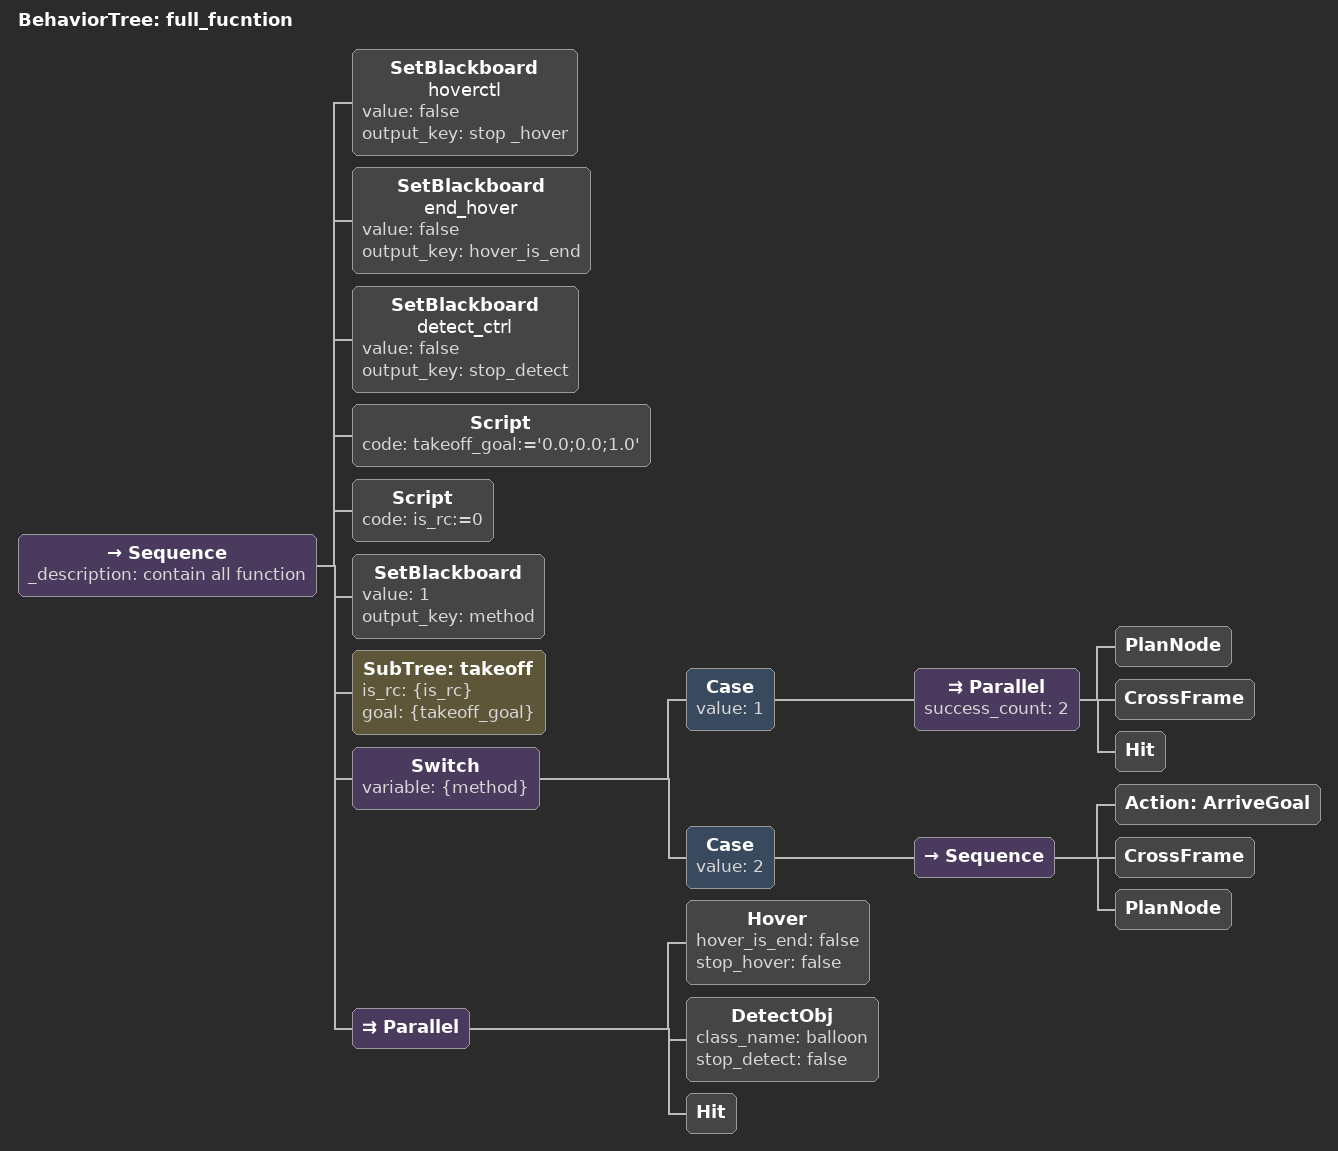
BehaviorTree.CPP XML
<?xml version="1.0" encoding="UTF-8"?>
<root BTCPP_format="4" main_tree_to_execute="match_tree">
  <include path="takeoff.xml"/>
  <include path="land.xml" />

  <BehaviorTree ID="full_fucntion">
    <Sequence _description="contain all function">
     <SetBlackboard name="hoverctl" value="false" output_key="stop  _hover" /> <!-- 先设置悬停 -->
     <SetBlackboard name="end_hover" value="false" output_key="hover_is_end" /> <!-- 结束悬停节点参数 -->
     <SetBlackboard name="detect_ctrl" value="false" output_key="stop_detect" /> <!-- 结束悬停节点参数 -->
    <Script code=" takeoff_goal:='0.0;0.0;1.0' "/>  <!--先飞机起飞 -->
    <Script code=" is_rc:=0 "/>  <!--先飞机起飞 -->

    <SetBlackboard value="1" output_key="method" />
    <!-- 控制飞机起飞-->
    <SubTree ID="takeoff" is_rc="{is_rc}" goal="{takeoff_goal}"/>
    <!-- 根据 config_param 选择行为 -->
      <Switch variable="{method}">
         <!-- 这里有两种方案 1: 使用路径规划直接给到目标，中途可以插入伺服控制； 2：使用控制插入定点飞行方法，伺服插入，不管那种方法都可以使用行为组合的方式完成 -->
        <Case value="1">
          <!-- 如果 是第一种方案 生成一条从起飞后到打击目标前的完整的轨迹 -->
            <Parallel success_count = "2">
              <!-- 视觉伺服控制穿框和估计规划同时使用 -->
                <PlanNode />
                <CrossFrame />
                <Hit /> <!--如果飞行的过程中发现了气球是非攻击，待定，考虑比赛规则，需要等到小车越过第二个柱子后才能击穿气球 -->
            </Parallel>
        </Case>

        <Case value="2">
          <!-- 如果方案二， 先使用指点飞行，+ 视觉伺服控制穿框 + 轨迹规划走后半段-->
        <Sequence>
            <Action ID="ArriveGoal"/> <!-- 先制定飞到拐弯处-->
            <CrossFrame /> <!-- 再开启视觉伺服穿框的过程 -->
            <PlanNode /> <!-- 规划到P2点轨迹 -->
        </Sequence>
        </Case>
      </Switch>

      <Parallel>
       <Hover  hover_is_end="false" stop_hover="false"/>  <!--悬停等待目标识别-->
       <DetectObj class_name="balloon" stop_detect="false"/> <!-- 目标检测 -->
       <!--根据比赛要求，要求小车绕过第二根柱子才能去攻击气球，所以这里需要结算气球位置去做判断 -->
       <Hit /> <!-- 等到飞机飞到P2点开启攻击气球的节点 -->
      </Parallel>
    </Sequence>
  </BehaviorTree>

</root>
